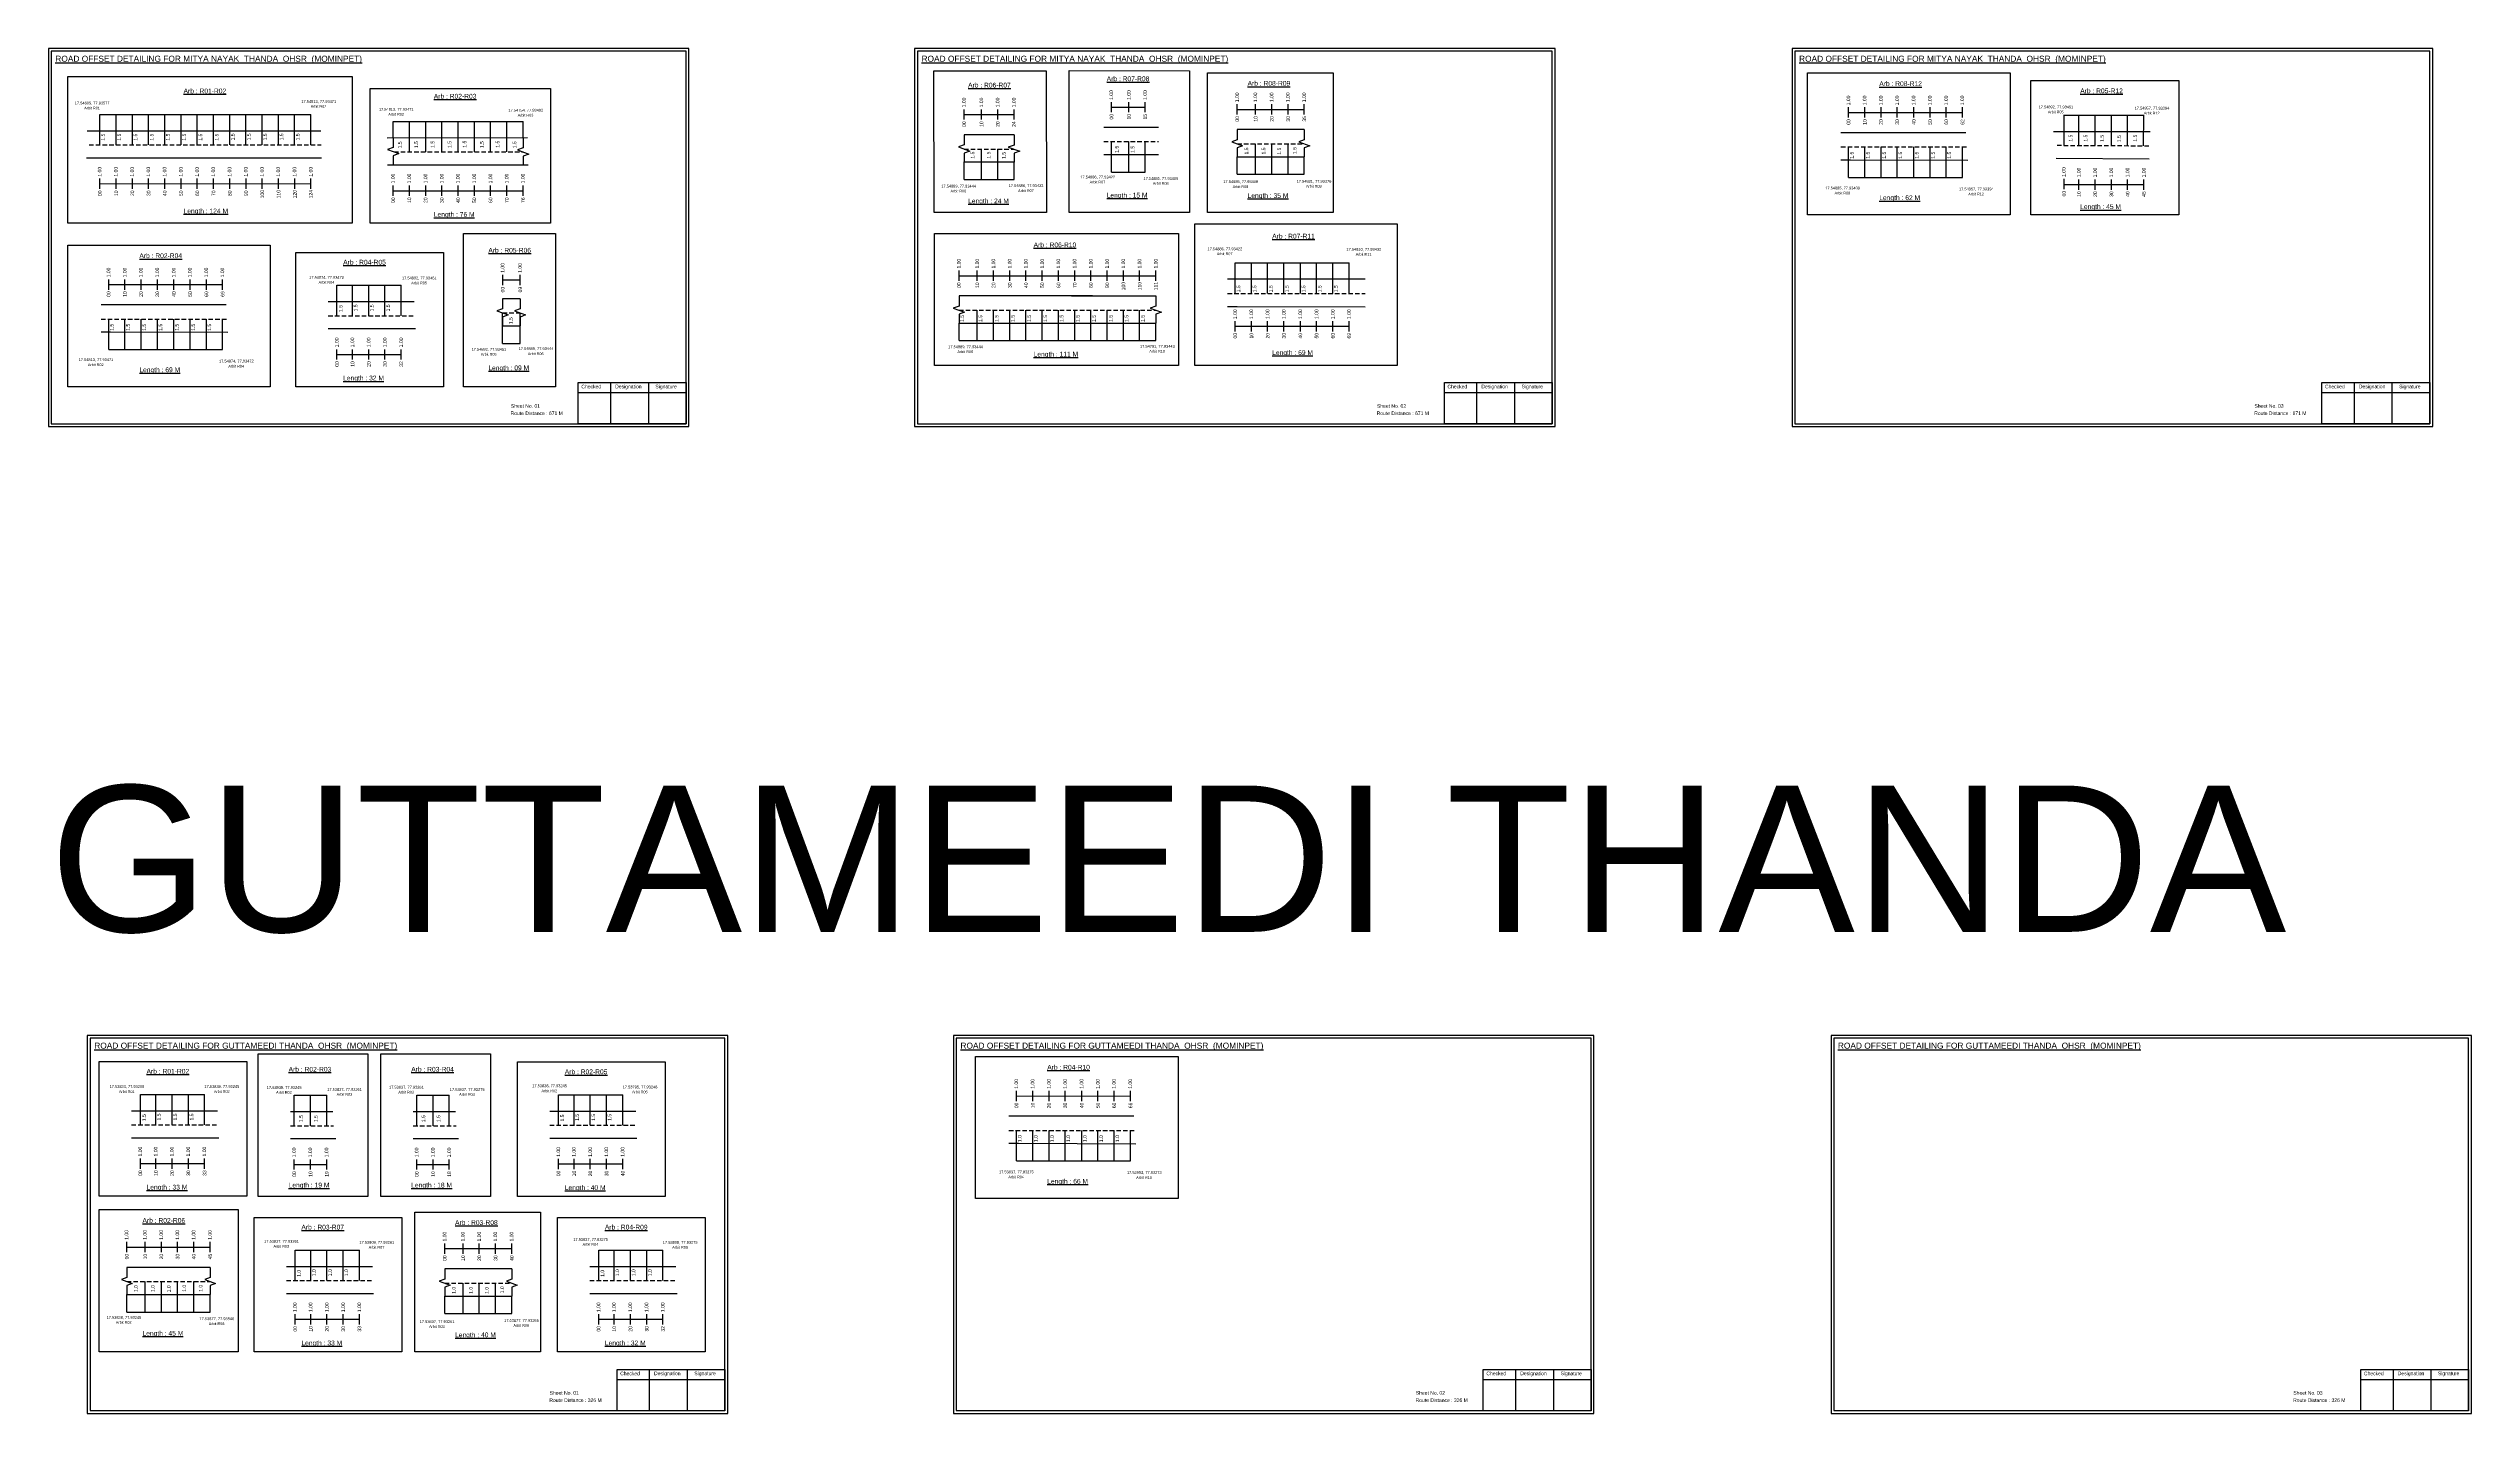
# Model space of a CAD drawing. Header units: inches. Extents: x -117 to 51867, y -12715 to 3423.
# Drawn here: x 14298 to 16327, y -1445 to -302 of the extents above; entities that cross this region are included whole.
import ezdxf

# ---------------------------------------------------------------- set-up
doc = ezdxf.new("R2010")
doc.units = ezdxf.units.IN
doc.header["$MEASUREMENT"] = 0
doc.linetypes.add('DASHED2', pattern=[0.375, 0.25, -0.125])
for name, color, linetype in [('PDF_Geometry', 7, 'Continuous'), ('PDF_Text', 5, 'Continuous'), ('pipe', 5, 'Continuous')]:
    doc.layers.add(name, color=color, linetype=linetype)
doc.styles.add('PDF Arial', font='arial.ttf')
doc.styles.get("Standard").update_dxf_attribs({"font": 'arial.ttf'})

msp = doc.modelspace()

# ---------------------------------------------------------------- linework, layer by layer
at = {"color": 5}
for p, q in [((14341, -357), (14517.8, -357)), ((14586.7, -362.8), (14695.5, -362.8)), ((15986.1, -357.7), (16053, -357.7)), ((15188.3, -405.3), (15216.5, -405.3)), ((15064.8, -411.5), (15106.7, -411.5)), ((15293.6, -407.1), (15349.8, -407.1)), ((15805.7, -409.7), (15901.1, -409.7)), ((15291.9, -481.3), (15387.3, -481.3)), ((14539.6, -500), (14593.4, -500)), ((15060.6, -546.4), (15225.5, -546.4)), ((14348.4, -553.9), (14443.8, -553.8)), ((14678.3, -548.7), (14692.9, -548.7)), ((14374.9, -1177.6), (14428.7, -1177.6)), ((14503.8, -1178.4), (14531, -1178.4)), ((14606.5, -1178.4), (14633.7, -1178.4)), ((14725.1, -1178), (14779, -1178)), ((15108.8, -1233.4), (15204.2, -1233.4)), ((14504.6, -1308.1), (14558.4, -1308.1)), ((14758.8, -1308.1), (14812.6, -1308.1)), ((14363.5, -1359.9), (14433.3, -1359.9)), ((14629.8, -1361.2), (14686, -1361.2))]:
    msp.add_line(p, q, dxfattribs=at)
for p, q in [((14341, -382.5), (14341, -357)), ((14354.6, -382.5), (14354.6, -357)), ((14368.2, -382.5), (14368.2, -357)), ((14381.8, -382.5), (14381.8, -357)), ((14395.4, -382.5), (14395.4, -357)), ((14409, -382.5), (14409, -357)), ((14422.6, -382.5), (14422.6, -357)), ((14436.2, -382.5), (14436.2, -357)), ((14449.8, -382.5), (14449.8, -357)), ((14463.3, -382.4), (14463.3, -356.8)), ((14476.9, -382.4), (14476.9, -356.8)), ((14490.5, -382.4), (14490.5, -356.8)), ((14504.1, -382.4), (14504.1, -356.8)), ((14517.8, -382.5), (14517.8, -357)), ((14586.7, -376.5), (14586.7, -362.8)), ((14600.3, -388.3), (14600.3, -362.8)), ((14613.9, -388.3), (14613.9, -362.8)), ((14627.5, -388.3), (14627.5, -362.8)), ((14641.1, -388.3), (14641.1, -362.8)), ((14654.7, -388.3), (14654.7, -362.8)), ((14668.3, -388.3), (14668.3, -362.8)), ((14681.9, -388.3), (14681.9, -362.8)), ((14695.5, -376.5), (14695.5, -362.8)), ((15986.1, -383), (15986.1, -357.4)), ((15998.6, -383), (15998.6, -357.7)), ((16012.2, -383.1), (16012.2, -357.7)), ((16025.8, -383), (16025.8, -357.7)), ((16039.4, -383.3), (16039.4, -357.7)), ((16052.8, -383.2), (16053, -357.7)), ((14330.3, -370.7), (14526.2, -370.7)), ((14581.7, -376.5), (14699.3, -376.4)), ((15106.7, -374.1), (15064.8, -374.1)), ((15227.8, -367.9), (15181.8, -367.9)), ((15188.3, -405.3), (15188.3, -379.7)), ((15202.9, -405.3), (15202.9, -379.7)), ((15216.5, -405.3), (15216.5, -379.7)), ((15349.8, -369.7), (15293.6, -369.7)), ((15309, -407.1), (15309, -381.6)), ((15322.6, -407.1), (15322.6, -381.6)), ((15336.2, -407.1), (15336.2, -381.6)), ((15904, -372.3), (15799.3, -372.3)), ((15805.7, -409.7), (15805.7, -384.2)), ((15819.3, -409.7), (15819.3, -384.2)), ((15832.9, -409.7), (15832.9, -384.2)), ((15846.5, -409.7), (15846.5, -384.2)), ((15860.3, -409.7), (15860.3, -384.2)), ((15873.9, -409.7), (15873.9, -384.2)), ((15887.5, -409.7), (15887.5, -384.2)), ((15901.1, -409.7), (15901.1, -384.2)), ((16058.3, -371.4), (15977.3, -371.4)), ((14329.7, -393.3), (14526.6, -393.3)), ((14581.8, -399.1), (14699.6, -399.1)), ((15064.8, -396.7), (15090.4, -396.7)), ((15064.8, -411.5), (15064.8, -396.7)), ((15079.5, -411.5), (15079.5, -385.9)), ((15090.4, -396.7), (15106.7, -396.7)), ((15093.1, -411.5), (15093.1, -385.9)), ((15106.7, -411.5), (15106.7, -396.7)), ((15181.8, -390.6), (15213.9, -390.6)), ((15213.9, -390.6), (15227.8, -390.6)), ((15293.6, -392.4), (15349.8, -392.4)), ((15293.6, -407.1), (15293.6, -392.4)), ((15349.8, -407.1), (15349.8, -392.4)), ((15799.3, -395), (15807.3, -395)), ((15807.3, -395), (15905.6, -395.3)), ((15979.5, -393.6), (16057.3, -394.1)), ((15291.9, -506.9), (15291.9, -481.3)), ((15305.5, -506.9), (15305.5, -481.3)), ((15319.1, -506.9), (15319.1, -481.3)), ((15332.7, -506.9), (15332.7, -481.3)), ((15346.5, -506.9), (15346.5, -481.3)), ((15360.1, -506.9), (15360.1, -481.3)), ((15373.7, -506.9), (15373.7, -481.3)), ((15387.3, -506.9), (15387.3, -481.3)), ((14539.6, -525.5), (14539.6, -500)), ((14552.6, -525.5), (14552.6, -500)), ((14566.2, -525.5), (14566.2, -500)), ((14579.8, -525.5), (14579.8, -500)), ((14593.4, -525.5), (14593.4, -500)), ((15400.9, -495), (15285.5, -495)), ((14446.7, -516.4), (14342, -516.4)), ((14532.3, -513.6), (14604.3, -513.6)), ((14692.9, -511.3), (14678.3, -511.3)), ((14678.3, -548.7), (14678.3, -523.2)), ((14692.9, -548.7), (14692.9, -523.2)), ((15172.3, -509), (15060.6, -509)), ((15075.9, -546.4), (15075.9, -520.9)), ((15089.5, -546.4), (15089.5, -520.9)), ((15103.1, -546.4), (15103.1, -520.9)), ((15116.7, -546.4), (15116.7, -520.9)), ((15130.3, -546.4), (15130.3, -520.9)), ((15143.9, -546.4), (15143.9, -520.9)), ((15154.9, -509), (15225.5, -509)), ((15157.5, -546.4), (15157.5, -520.9)), ((15171.1, -546.4), (15171.1, -520.9)), ((15184.7, -546.4), (15184.7, -520.9)), ((15198.3, -546.4), (15198.3, -520.9)), ((15211.9, -546.4), (15211.9, -520.9)), ((15285.5, -517.7), (15293.6, -517.7)), ((15293.6, -517.7), (15400.9, -518)), ((14342, -539.1), (14350, -539.1)), ((14348.4, -553.8), (14348.4, -528.3)), ((14350, -539.1), (14448.3, -539.4)), ((14362, -553.8), (14362, -528.3)), ((14375.6, -553.8), (14375.6, -528.3)), ((14389.2, -553.8), (14389.2, -528.3)), ((14403, -553.8), (14403, -528.3)), ((14416.6, -553.8), (14416.6, -528.3)), ((14430.2, -553.8), (14430.2, -528.3)), ((14443.8, -553.8), (14443.8, -528.3)), ((14532.3, -536.3), (14605.3, -536.3)), ((14678.3, -534), (14692.9, -534)), ((15060.6, -531.7), (15225.5, -531.7)), ((15060.6, -546.4), (15060.6, -531.7)), ((15225.5, -546.4), (15225.5, -531.7)), ((14367.5, -1191.3), (14439.6, -1191.3)), ((14374.9, -1203.2), (14374.9, -1177.6)), ((14387.9, -1203.2), (14387.9, -1177.6)), ((14401.5, -1203.2), (14401.5, -1177.6)), ((14415.1, -1203.2), (14415.1, -1177.6)), ((14428.7, -1203.2), (14428.7, -1177.6)), ((14500.8, -1192.1), (14536.2, -1192.1)), ((14503.8, -1203.9), (14503.8, -1178.4)), ((14517.4, -1203.9), (14517.4, -1178.4)), ((14531, -1203.9), (14531, -1178.4)), ((14603.5, -1192.1), (14638.9, -1192.1)), ((14606.5, -1203.9), (14606.5, -1178.4)), ((14620.1, -1203.9), (14620.1, -1178.4)), ((14633.7, -1203.9), (14633.7, -1178.4)), ((14717.8, -1191.6), (14789.8, -1191.6)), ((14725.1, -1203.5), (14725.1, -1178)), ((14738.2, -1203.5), (14738.2, -1178)), ((14751.8, -1203.5), (14751.8, -1178)), ((14765.4, -1203.5), (14765.4, -1178)), ((14779, -1203.5), (14779, -1178)), ((15207.1, -1195.9), (15102.4, -1195.9)), ((14367.5, -1214), (14440.6, -1214)), ((14500.8, -1214.7), (14538.6, -1214.7)), ((14603.5, -1214.7), (14641.3, -1214.7)), ((14717.8, -1214.3), (14790.8, -1214.3)), ((15108.8, -1233.4), (15108.8, -1207.8)), ((15122.4, -1233.4), (15122.4, -1207.8)), ((15136, -1233.4), (15136, -1207.8)), ((15149.6, -1233.4), (15149.6, -1207.8)), ((15163.4, -1233.4), (15163.4, -1207.8)), ((15177, -1233.4), (15177, -1207.8)), ((15190.6, -1233.4), (15190.6, -1207.8)), ((15204.2, -1233.4), (15204.2, -1207.8)), ((15102.4, -1218.6), (15110.4, -1218.6)), ((15110.4, -1218.6), (15208.7, -1218.9)), ((14504.6, -1333.6), (14504.6, -1308.1)), ((14517.6, -1333.6), (14517.6, -1308.1)), ((14531.2, -1333.6), (14531.2, -1308.1)), ((14544.8, -1333.6), (14544.8, -1308.1)), ((14558.4, -1333.6), (14558.4, -1308.1)), ((14758.8, -1333.6), (14758.8, -1308.1)), ((14771.8, -1333.6), (14771.8, -1308.1)), ((14785.4, -1333.6), (14785.4, -1308.1)), ((14799, -1333.6), (14799, -1308.1)), ((14812.6, -1333.6), (14812.6, -1308.1)), ((14433.3, -1322.5), (14363.5, -1322.5)), ((14378.9, -1359.9), (14378.9, -1334.4)), ((14392.5, -1359.9), (14392.5, -1334.4)), ((14406.1, -1359.9), (14406.1, -1334.4)), ((14419.7, -1359.9), (14419.7, -1334.4)), ((14497.3, -1321.7), (14569.3, -1321.7)), ((14686, -1323.8), (14629.8, -1323.8)), ((14645.2, -1361.2), (14645.2, -1335.7)), ((14658.8, -1361.2), (14658.8, -1335.7)), ((14672.4, -1361.2), (14672.4, -1335.7)), ((14751.4, -1321.7), (14823.5, -1321.7)), ((14363.5, -1345.2), (14433.3, -1345.2)), ((14363.5, -1359.9), (14363.5, -1345.2)), ((14433.3, -1359.9), (14433.3, -1345.2)), ((14497.3, -1344.4), (14570.3, -1344.4)), ((14629.8, -1346.5), (14686, -1346.5)), ((14629.8, -1361.2), (14629.8, -1346.5)), ((14686, -1361.2), (14686, -1346.5)), ((14751.4, -1344.4), (14824.5, -1344.4))]:
    msp.add_line(p, q)
at = {"color": 217, "true_color": 0x93278f}
for p, q in [((15064.8, -361.3), (15064.8, -352.8)), ((15064.8, -357.1), (15106.7, -357.1)), ((15079.5, -361.3), (15079.5, -352.8)), ((15093.1, -361.3), (15093.1, -352.8)), ((15106.7, -361.3), (15106.7, -352.8)), ((15188.3, -355.1), (15188.3, -346.6)), ((15188.3, -350.9), (15216.5, -350.8)), ((15202.9, -355.1), (15202.9, -346.6)), ((15216.5, -355.1), (15216.5, -346.6)), ((15293.6, -357), (15293.6, -348.4)), ((15293.6, -352.7), (15349.8, -352.7)), ((15309, -357), (15309, -348.4)), ((15322.6, -357), (15322.6, -348.4)), ((15336.2, -357), (15336.2, -348.4)), ((15349.8, -357), (15349.8, -348.4)), ((15805.7, -359.6), (15805.7, -351)), ((15805.7, -355.3), (15901.1, -355.2)), ((15819.3, -359.6), (15819.3, -351)), ((15832.9, -359.6), (15832.9, -351)), ((15846.5, -359.6), (15846.5, -351)), ((15860.3, -359.6), (15860.3, -351)), ((15873.9, -359.6), (15873.9, -351)), ((15887.5, -359.6), (15887.5, -351)), ((15901.1, -359.6), (15901.1, -351)), ((14341, -419.2), (14341, -410.7)), ((14341, -415), (14517.8, -414.9)), ((14354.6, -419.2), (14354.6, -410.7)), ((14368.2, -419.2), (14368.2, -410.7)), ((14381.8, -419.2), (14381.8, -410.7)), ((14395.4, -419.2), (14395.4, -410.7)), ((14409, -419.2), (14409, -410.7)), ((14422.6, -419.2), (14422.6, -410.7)), ((14436.2, -419.2), (14436.2, -410.7)), ((14449.8, -419.2), (14449.8, -410.7)), ((14463.4, -419.2), (14463.4, -410.7)), ((14477, -419.2), (14477, -410.7)), ((14490.6, -419.2), (14490.6, -410.7)), ((14504.2, -419.2), (14504.2, -410.7)), ((14517.8, -419.2), (14517.8, -410.7)), ((14586.7, -425), (14586.7, -416.5)), ((14586.7, -420.8), (14695.5, -420.8)), ((14600.3, -425), (14600.3, -416.5)), ((14613.9, -425), (14613.9, -416.5)), ((14627.5, -425), (14627.5, -416.5)), ((14641.1, -425), (14641.1, -416.5)), ((14654.7, -425), (14654.7, -416.5)), ((14668.3, -425), (14668.3, -416.5)), ((14681.9, -425), (14681.9, -416.5)), ((14695.5, -425), (14695.5, -416.5)), ((15986.1, -419.6), (15986.1, -411)), ((15986.1, -415.7), (16053, -415.7)), ((15998.6, -420), (15998.6, -411.4)), ((16012.2, -420), (16012.2, -411.4)), ((16025.8, -420), (16025.8, -411.4)), ((16039.4, -420), (16039.4, -411.4)), ((16053, -420), (16053, -411.4)), ((14348.4, -503.7), (14348.4, -495.1)), ((14348.4, -499.4), (14443.8, -499.4)), ((14362, -503.7), (14362, -495.1)), ((14375.6, -503.7), (14375.6, -495.1)), ((14389.2, -503.7), (14389.2, -495.1)), ((14403, -503.7), (14403, -495.1)), ((14416.6, -503.7), (14416.6, -495.1)), ((14430.2, -503.7), (14430.2, -495.1)), ((14443.8, -503.7), (14443.8, -495.1)), ((14678.5, -499.9), (14678.5, -491.4)), ((14678.5, -495.6), (14693.1, -495.6)), ((14693.1, -499.9), (14693.1, -491.4)), ((15060.6, -496.3), (15060.6, -487.7)), ((15060.6, -492), (15225.5, -492)), ((15075.9, -496.3), (15075.9, -487.7)), ((15089.5, -496.3), (15089.5, -487.7)), ((15103.1, -496.3), (15103.1, -487.7)), ((15116.7, -496.3), (15116.7, -487.7)), ((15130.3, -496.3), (15130.3, -487.7)), ((15143.9, -496.3), (15143.9, -487.7)), ((15157.5, -496.3), (15157.5, -487.7)), ((15171.1, -496.3), (15171.1, -487.7)), ((15184.7, -496.3), (15184.7, -487.7)), ((15198.3, -496.3), (15198.3, -487.7)), ((15211.9, -496.3), (15211.9, -487.7)), ((15225.5, -496.3), (15225.5, -487.7)), ((15291.9, -538.6), (15291.9, -530)), ((15291.9, -534.3), (15387.3, -534.2)), ((15305.5, -538.6), (15305.5, -530)), ((15319.1, -538.6), (15319.1, -530)), ((15332.7, -538.6), (15332.7, -530)), ((15346.5, -538.6), (15346.5, -530)), ((15360.1, -538.6), (15360.1, -530)), ((15373.7, -538.6), (15373.7, -530)), ((15387.3, -538.6), (15387.3, -530)), ((14539.6, -562.2), (14539.6, -553.7)), ((14539.6, -558), (14593.4, -557.9)), ((14552.6, -562.2), (14552.6, -553.7)), ((14566.2, -562.2), (14566.2, -553.7)), ((14579.8, -562.2), (14579.8, -553.7)), ((14593.4, -562.2), (14593.4, -553.7)), ((15108.8, -1183.2), (15108.8, -1174.7)), ((15122.4, -1183.2), (15122.4, -1174.7)), ((15136, -1183.2), (15136, -1174.7)), ((15149.6, -1183.2), (15149.6, -1174.7)), ((15163.4, -1183.2), (15163.4, -1174.7)), ((15177, -1183.2), (15177, -1174.7)), ((15190.6, -1183.2), (15190.6, -1174.7)), ((15204.2, -1183.2), (15204.2, -1174.7)), ((15108.8, -1179), (15204.2, -1178.9)), ((14374.9, -1239.9), (14374.9, -1231.3)), ((14374.9, -1235.6), (14428.7, -1235.6)), ((14387.9, -1239.9), (14387.9, -1231.3)), ((14401.5, -1239.9), (14401.5, -1231.3)), ((14415.1, -1239.9), (14415.1, -1231.3)), ((14428.7, -1239.9), (14428.7, -1231.3)), ((14503.8, -1240.6), (14503.8, -1232.1)), ((14503.8, -1236.4), (14531, -1236.4)), ((14517.4, -1240.6), (14517.4, -1232.1)), ((14531, -1240.6), (14531, -1232.1)), ((14606.5, -1240.6), (14606.5, -1232.1)), ((14606.5, -1236.4), (14633.7, -1236.4)), ((14620.1, -1240.6), (14620.1, -1232.1)), ((14633.7, -1240.6), (14633.7, -1232.1)), ((14725.1, -1240.2), (14725.1, -1231.7)), ((14725.1, -1235.9), (14779, -1235.9)), ((14738.2, -1240.2), (14738.2, -1231.7)), ((14751.8, -1240.2), (14751.8, -1231.7)), ((14765.4, -1240.2), (14765.4, -1231.7)), ((14779, -1240.2), (14779, -1231.7)), ((14363.5, -1309.7), (14363.5, -1301.2)), ((14363.5, -1305.5), (14433.3, -1305.5)), ((14378.9, -1309.7), (14378.9, -1301.2)), ((14392.5, -1309.7), (14392.5, -1301.2)), ((14406.1, -1309.7), (14406.1, -1301.2)), ((14419.7, -1309.7), (14419.7, -1301.2)), ((14433.3, -1309.7), (14433.3, -1301.2)), ((14629.8, -1311.1), (14629.8, -1302.5)), ((14629.8, -1306.8), (14686, -1306.8)), ((14645.2, -1311.1), (14645.2, -1302.5)), ((14658.8, -1311.1), (14658.8, -1302.5)), ((14672.4, -1311.1), (14672.4, -1302.5)), ((14686, -1311.1), (14686, -1302.5)), ((14504.6, -1370.3), (14504.6, -1361.7)), ((14504.6, -1366), (14558.4, -1366)), ((14517.6, -1370.3), (14517.6, -1361.7)), ((14531.2, -1370.3), (14531.2, -1361.7)), ((14544.8, -1370.3), (14544.8, -1361.7)), ((14558.4, -1370.3), (14558.4, -1361.7)), ((14758.8, -1370.3), (14758.8, -1361.7)), ((14758.8, -1366), (14812.6, -1366)), ((14771.8, -1370.3), (14771.8, -1361.7)), ((14785.4, -1370.3), (14785.4, -1361.7)), ((14799, -1370.3), (14799, -1361.7)), ((14812.6, -1370.3), (14812.6, -1361.7))]:
    msp.add_line(p, q, dxfattribs=at)
at = {"linetype": 'DASHED2', "ltscale": 15}
for p, q in [((14332, -382.5), (14526.3, -382.5)), ((15181.8, -379.7), (15227.8, -379.7)), ((15293.6, -381.6), (15349.8, -381.6)), ((15799.3, -384.2), (15904.6, -384.2)), ((15980.3, -382.8), (16058.5, -383.2)), ((14587.4, -388.3), (14695.5, -388.3)), ((15064.8, -385.9), (15106.7, -385.9)), ((15285.5, -506.9), (15400.9, -506.9)), ((14532.3, -525.5), (14604.8, -525.5)), ((14678.3, -523.2), (14692.9, -523.2)), ((15060.6, -520.9), (15225.5, -520.9)), ((14342, -528.3), (14447.3, -528.3)), ((14367.5, -1203.2), (14440.1, -1203.2)), ((14500.8, -1203.9), (14536.7, -1203.9)), ((14603.5, -1203.9), (14639.4, -1203.9)), ((14717.8, -1203.5), (14790.3, -1203.5)), ((15102.4, -1207.8), (15207.8, -1207.8)), ((14363.5, -1334.4), (14433.3, -1334.4)), ((14497.3, -1333.6), (14569.8, -1333.6)), ((14629.8, -1335.7), (14686, -1335.7)), ((14751.4, -1333.6), (14824, -1333.6))]:
    msp.add_line(p, q, dxfattribs=at)
for points in [[(15039.4, -320.3), (15133.6, -320.3), (15133.9, -439.2), (15039.7, -439.2)], [(15152.9, -320.2), (15253.6, -320.3), (15253.6, -439.2), (15152.9, -439.1)], [(15268.7, -322.1), (15373.9, -322.1), (15373.9, -439.2), (15268.7, -439.2)], [(15771.4, -322.2), (15941, -322.2), (15941, -441.1), (15771.4, -441.1)], [(14567.4, -335.3), (14718.3, -335.3), (14718.3, -448), (14567.4, -448)], [(15958.4, -328.4), (16082.2, -328.4), (16082.2, -441.1), (15958.4, -441.1)], [(14314.1, -466.4), (14483.7, -466.4), (14483.7, -585.2), (14314.1, -585.2)], [(14645.7, -456.7), (14722.6, -456.7), (14722.6, -585.2), (14645.7, -585.2)], [(15040, -456.8), (15244.5, -456.8), (15244.5, -567.3), (15040, -567.3)], [(15258, -448.5), (15427.6, -448.5), (15427.6, -567.3), (15258, -567.3)], [(14505.1, -472.5), (14628.9, -472.5), (14628.9, -585.2), (14505.1, -585.2)], [(14340.4, -1150.2), (14464.2, -1150.2), (14464.2, -1262.8), (14340.4, -1262.8)], [(14473.6, -1143.6), (14565.5, -1143.6), (14565.5, -1263.2), (14473.6, -1263.2)], [(14576.2, -1143.6), (14668.2, -1143.6), (14668.2, -1263.2), (14576.2, -1263.2)], [(14690.7, -1150.5), (14814.5, -1150.5), (14814.5, -1263.2), (14690.7, -1263.2)], [(15074.5, -1145.9), (15244.1, -1145.9), (15244.1, -1264.7), (15074.5, -1264.7)], [(14340.4, -1274), (14456.8, -1274), (14456.8, -1393.3), (14340.4, -1393.3)], [(14604.9, -1276.2), (14710.1, -1276.2), (14710.1, -1393.3), (14604.9, -1393.3)], [(14470.1, -1280.6), (14593.9, -1280.6), (14593.9, -1393.3), (14470.1, -1393.3)], [(14724.3, -1280.6), (14848.1, -1280.6), (14848.1, -1393.3), (14724.3, -1393.3)]]:
    msp.add_lwpolyline(points, close=True)
at = {"linetype": 'Continuous'}
for points in [[(14586.6, -376.2), (14586.6, -384.6), (14581.9, -386.3), (14591.4, -389.8), (14586.6, -391.5), (14586.6, -398.9)], [(14695.5, -376.5), (14695.5, -384.9), (14690.7, -386.6), (14700.2, -390.1), (14695.5, -391.8), (14695.5, -399.1)], [(15064.8, -374.1), (15064.8, -382.5), (15060.1, -384.2), (15069.6, -387.7), (15064.8, -389.4), (15064.8, -396.7)], [(15106.7, -374.1), (15106.7, -382.6), (15101.9, -384.3), (15111.4, -387.8), (15106.7, -389.5), (15106.7, -396.8)], [(15293.6, -369.7), (15293.6, -378.3), (15289.1, -379.9), (15298.1, -383.2), (15293.6, -384.9), (15293.6, -392.4)], [(15349.8, -369.7), (15349.8, -378.3), (15345.3, -379.9), (15354.3, -383.2), (15349.8, -384.9), (15349.8, -392.4)], [(15349.8, -369.7), (15349.8, -378.3), (15345.3, -379.9), (15354.3, -383.2), (15349.8, -384.9), (15349.8, -392.4)], [(14678.3, -511.3), (14678.3, -519.7), (14673.5, -521.4), (14683, -524.9), (14678.3, -526.6), (14678.3, -534)], [(14692.9, -511.3), (14692.9, -519.7), (14688.2, -521.4), (14697.6, -524.9), (14692.9, -526.6), (14692.9, -534)], [(15060.6, -509), (15060.6, -517.4), (15055.8, -519.1), (15065.3, -522.6), (15060.6, -524.3), (15060.6, -531.7)], [(15225.5, -509), (15225.5, -517.4), (15220.8, -519.1), (15230.3, -522.6), (15225.5, -524.3), (15225.5, -531.7)], [(14363.5, -1322.5), (14363.5, -1331.1), (14359, -1332.7), (14368, -1336), (14363.5, -1337.6), (14363.5, -1345.2)], [(14433.3, -1322.5), (14433.3, -1331.1), (14428.8, -1332.7), (14437.8, -1336), (14433.3, -1337.6), (14433.3, -1345.2)], [(14629.8, -1323.8), (14629.8, -1332.4), (14625.3, -1334), (14634.3, -1337.3), (14629.8, -1339), (14629.8, -1346.5)], [(14686, -1323.8), (14686, -1332.4), (14681.5, -1334), (14690.5, -1337.3), (14686, -1339), (14686, -1346.5)], [(14686, -1323.8), (14686, -1332.4), (14681.5, -1334), (14690.5, -1337.3), (14686, -1339), (14686, -1346.5)]]:
    msp.add_lwpolyline(points, dxfattribs=at)
at = {"layer": 'PDF_Geometry'}
for points in [[(14297.9, -301.7), (14297.9, -618.4), (14834.4, -618.4), (14834.4, -301.7)], [(14300.3, -304), (14300.3, -616), (14832, -616), (14832, -304)], [(15023.4, -301.7), (15023.4, -618.4), (15559.9, -618.4), (15559.9, -301.7)], [(15025.8, -304), (15025.8, -616), (15557.5, -616), (15557.5, -304)], [(15758.4, -301.7), (15758.4, -618.4), (16294.9, -618.4), (16294.9, -301.7)], [(15760.7, -304), (15760.7, -616), (16292.5, -616), (16292.5, -304)], [(14330.5, -1128.2), (14330.5, -1444.9), (14867, -1444.9), (14867, -1128.2)], [(14332.8, -1130.5), (14332.8, -1442.5), (14864.5, -1442.5), (14864.5, -1130.5)], [(15056, -1128.2), (15056, -1444.9), (15592.4, -1444.9), (15592.4, -1128.2)], [(15058.3, -1130.5), (15058.3, -1442.5), (15590, -1442.5), (15590, -1130.5)], [(15791, -1128.2), (15791, -1444.9), (16327.4, -1444.9), (16327.4, -1128.2)], [(15793.3, -1130.5), (15793.3, -1442.5), (16325, -1442.5), (16325, -1130.5)]]:
    msp.add_lwpolyline(points, close=True, dxfattribs=at)
at = {"layer": 'PDF_Geometry', "color": 242, "true_color": 0xcc1f26}
for points in [[(14832, -616.1), (14741.7, -616.1), (14741.7, -581.5), (14832, -581.5)], [(15557.5, -616.1), (15467.1, -616.1), (15467.1, -581.5), (15557.5, -581.5)], [(16292.5, -616.1), (16202.1, -616.1), (16202.1, -581.5), (16292.5, -581.5)], [(14864.5, -1442.6), (14774.2, -1442.6), (14774.2, -1408), (14864.5, -1408)], [(15590, -1442.6), (15499.7, -1442.6), (15499.7, -1408), (15590, -1408)], [(16325, -1442.6), (16234.7, -1442.6), (16234.7, -1408), (16325, -1408)]]:
    msp.add_lwpolyline(points, close=True, dxfattribs=at)
for points in [[(14768.6, -581.5), (14768.6, -616.1)], [(14800.4, -581.5), (14800.4, -616.1)], [(15494.1, -581.5), (15494.1, -616.1)], [(15525.8, -581.5), (15525.8, -616.1)], [(16229.1, -581.5), (16229.1, -616.1)], [(16260.8, -581.5), (16260.8, -616.1)], [(14741.7, -589.9), (14832, -589.9)], [(15467.1, -589.9), (15557.5, -589.9)], [(16202.1, -589.9), (16292.5, -589.9)], [(14774.2, -1416.3), (14864.5, -1416.3)], [(14801.2, -1408), (14801.2, -1442.6)], [(14832.9, -1408), (14832.9, -1442.6)], [(15499.7, -1416.3), (15590, -1416.3)], [(15526.7, -1408), (15526.7, -1442.6)], [(15558.4, -1408), (15558.4, -1442.6)], [(16234.7, -1416.3), (16325, -1416.3)], [(16261.7, -1408), (16261.7, -1442.6)], [(16293.4, -1408), (16293.4, -1442.6)]]:
    msp.add_lwpolyline(points, dxfattribs=at)
at = {"layer": 'pipe', "color": 0}
msp.add_lwpolyline([(14314.1, -325.2), (14552.4, -325.2), (14552.4, -448), (14314.1, -448)], close=True, dxfattribs=at)

# ---------------------------------------------------------------- texts
at = {"color": 242, "true_color": 0xcd2027}
for s, height, p in [('%%UROAD OFFSET DETAILING FOR MITYA NAYAK  THANDA  OHSR  (MOMINPET)', 5, (14303.7, -312.8)), ('%%UROAD OFFSET DETAILING FOR MITYA NAYAK  THANDA  OHSR  (MOMINPET)', 5, (15029.2, -312.8)), ('%%UROAD OFFSET DETAILING FOR MITYA NAYAK  THANDA  OHSR  (MOMINPET)', 5, (15764.2, -312.8)), ('%%UArb : R01-R02', 4, (14411.1, -339.3)), ('%%UArb : R02-R03', 4, (14620.7, -343.7)), ('%%UArb : R06-R07', 4, (15068.2, -334.4)), ('%%UArb : R07-R08', 4, (15184.3, -329.1)), ('%%UArb : R08-R09', 4, (15302.3, -332.9)), ('%%UArb : R08-R12', 4, (15831.4, -333.2)), ('%%UArb : R05-R12', 4, (15999.7, -339.2)), ('%%ULength : 15 M', 4, (15184.3, -426.6)), ('%%ULength : 35 M', 4, (15302.3, -426.9)), ('%%ULength : 62 M', 4, (15831.4, -428.7)), ('%%ULength : 124 M', 4, (14411.1, -439.8)), ('%%ULength : 76 M', 4, (14620.7, -442.7)), ('%%ULength : 24 M', 4, (15068.2, -431.4)), ('%%ULength : 45 M', 4, (15999.7, -436.2)), ('%%UArb : R06-R10', 4, (15123.1, -468.2)), ('%%UArb : R07-R11', 4, (15322.9, -460.9)), ('%%UArb : R02-R04', 4, (14374.1, -477.3)), ('%%UArb : R04-R05', 4, (14544.8, -482.7)), ('%%UArb : R05-R06', 4, (14666.4, -472.7)), ('%%ULength : 09 M', 4, (14666.4, -571.2)), ('%%ULength : 111 M', 4, (15123.1, -559.7)), ('%%ULength : 69 M', 4, (15322.9, -558.4)), ('%%ULength : 69 M', 4, (14374.1, -572.8)), ('%%ULength : 32 M', 4, (14544.8, -579.7)), ('%%UROAD OFFSET DETAILING FOR GUTTAMEEDI THANDA  OHSR  (MOMINPET)', 5, (14336.3, -1139.3)), ('%%UROAD OFFSET DETAILING FOR GUTTAMEEDI THANDA  OHSR  (MOMINPET)', 5, (15061.8, -1139.3)), ('%%UROAD OFFSET DETAILING FOR GUTTAMEEDI THANDA  OHSR  (MOMINPET)', 5, (15796.7, -1139.3)), ('%%UArb : R01-R02', 4, (14380.1, -1160.3)), ('%%UArb : R02-R03', 4, (14499.1, -1158.6)), ('%%UArb : R03-R04', 4, (14601.8, -1158.6)), ('%%UArb : R02-R05', 4, (14730.4, -1160.7)), ('%%UArb : R04-R10', 4, (15134.5, -1156.9)), ('%%ULength : 33 M', 4, (14380.1, -1257.3)), ('%%ULength : 19 M', 4, (14499.1, -1255.6)), ('%%ULength : 18 M', 4, (14601.8, -1255.6)), ('%%ULength : 40 M', 4, (14730.4, -1257.7)), ('%%ULength : 66 M', 4, (15134.5, -1252.4)), ('%%UArb : R02-R06', 4, (14376.7, -1285.2)), ('%%UArb : R03-R07', 4, (14509.8, -1290.8)), ('%%UArb : R03-R08', 4, (14638.5, -1287)), ('%%UArb : R04-R09', 4, (14764, -1290.8)), ('%%ULength : 45 M', 4, (14376.7, -1379.7)), ('%%ULength : 40 M', 4, (14638.5, -1381)), ('%%ULength : 33 M', 4, (14509.8, -1387.8)), ('%%ULength : 32 M', 4, (14764, -1387.8))]:
    msp.add_text(s, height=height, dxfattribs=at).set_placement(p)
at = {"color": 5}
for s, height, p in [('17.54813, 77.93471', 2.34, (14509.8, -347.3)), ('17.54805, 77.93577', 2.34, (14320, -348.5)), ('Arbit R01', 2.25, (14327.9, -352.7)), ('Arbit R02', 2.25, (14517.6, -351.4)), ('17.54813, 77.93471', 2.34, (14574.7, -353.9)), ('Arbit R02', 2.25, (14582.6, -358)), ('17.54754, 77.93492', 2.34, (14683.2, -354.6)), ('Arbit R03', 2.25, (14691, -358.7)), ('17.54892, 77.93451', 2.34, (15964.8, -351.9)), ('Arbit R05', 2.25, (15972.6, -356)), ('17.54957, 77.93394', 2.34, (16045.2, -352.9)), ('Arbit R12', 2.25, (16053, -357)), ('17.54889, 77.93444', 2.34, (15045.7, -418.2)), ('Arbit R06', 2.25, (15053.5, -422.3)), ('17.54886, 77.93422', 2.34, (15102.2, -417.8)), ('Arbit R07', 2.25, (15110.1, -421.9)), ('17.54886, 77.93422', 2.34, (15162.2, -410.6)), ('Arbit R07', 2.25, (15170, -414.7)), ('17.54885, 77.93409', 2.34, (15215.1, -411.8)), ('Arbit R08', 2.25, (15223, -415.9)), ('17.54885, 77.93409', 2.34, (15282, -414.4)), ('Arbit R08', 2.25, (15289.8, -418.6)), ('17.54881, 77.93376', 2.34, (15343.4, -414.1)), ('Arbit R09', 2.25, (15351.2, -418.2)), ('17.54885, 77.93409', 2.34, (15786.1, -419.8)), ('Arbit R08', 2.25, (15793.9, -423.9)), ('17.54957, 77.93394', 2.34, (15898.1, -420.6)), ('Arbit R12', 2.25, (15905.9, -424.7)), ('17.54886, 77.93422', 2.34, (15268.7, -470.7)), ('Arbit R07', 2.25, (15276.5, -474.8)), ('17.54810, 77.93432', 2.34, (15385.1, -471.1)), ('Arbit R11', 2.25, (15392.9, -475.2)), ('17.54874, 77.93472', 2.34, (14516.3, -494.6)), ('Arbit R04', 2.25, (14524.2, -498.7)), ('17.54892, 77.93451', 2.34, (14594, -495.1)), ('Arbit R05', 2.25, (14601.8, -499.2)), ('17.54813, 77.93471', 2.34, (14323.2, -563.5)), ('Arbit R02', 2.25, (14331, -567.7)), ('17.54874, 77.93472', 2.34, (14440.8, -564.7)), ('Arbit R04', 2.25, (14448.6, -568.9)), ('17.54892, 77.93451', 2.34, (14652.3, -554.8)), ('Arbit R05', 2.25, (14660.1, -558.9)), ('17.54889, 77.93444', 2.34, (14691.7, -554.3)), ('Arbit R06', 2.25, (14699.5, -558.5)), ('17.54889, 77.93444', 2.34, (15051.5, -552.7)), ('Arbit R06', 2.25, (15059.3, -556.8)), ('17.54791, 77.93443', 2.34, (15212.2, -552.3)), ('Arbit R10', 2.25, (15220, -556.4)), ('17.53833, 77.93208', 2.34, (14349.1, -1172.2)), ('Arbit R01', 2.25, (14357, -1176.4)), ('17.53838, 77.93245', 2.34, (14428.6, -1172.2)), ('Arbit R02', 2.25, (14436.5, -1176.4)), ('17.53838, 77.93245', 2.34, (14480.8, -1173)), ('Arbit R02', 2.25, (14488.6, -1177.1)), ('17.53837, 77.93261', 2.34, (14531.4, -1174.7)), ('Arbit R03', 2.25, (14539.3, -1178.8)), ('17.53837, 77.93261', 2.34, (14583.2, -1172.8)), ('Arbit R03', 2.25, (14591, -1176.9)), ('17.53837, 77.93275', 2.34, (14634.1, -1174.7)), ('Arbit R04', 2.25, (14641.9, -1178.8)), ('17.53838, 77.93245', 2.34, (14703.1, -1171.6)), ('Arbit R02', 2.25, (14710.9, -1175.8)), ('17.53795, 77.93246', 2.34, (14778.9, -1172.6)), ('Arbit R05', 2.25, (14786.7, -1176.7)), ('17.53837, 77.93275', 2.34, (15094.1, -1243.7)), ('Arbit R04', 2.25, (15101.9, -1247.9)), ('17.53903, 77.93273', 2.34, (15201.2, -1244.2)), ('Arbit R10', 2.25, (15209, -1248.4)), ('17.53837, 77.93275', 2.34, (14737.5, -1300.3)), ('17.53837, 77.93261', 2.34, (14478.6, -1301.9)), ('Arbit R03', 2.25, (14486.4, -1306)), ('17.53808, 77.93261', 2.34, (14558.4, -1302.7)), ('Arbit R07', 2.25, (14566.2, -1306.8)), ('Arbit R04', 2.25, (14745.3, -1304.4)), ('17.53808, 77.93275', 2.34, (14812.5, -1302.7)), ('Arbit R09', 2.25, (14820.4, -1306.8)), ('17.53838, 77.93245', 2.34, (14346.6, -1365.6)), ('Arbit R02', 2.25, (14354.4, -1369.7)), ('17.53877, 77.93546', 2.34, (14424.4, -1366.7)), ('Arbit R06', 2.25, (14432.2, -1370.8)), ('17.53837, 77.93261', 2.34, (14608.9, -1369.1)), ('Arbit R03', 2.25, (14616.7, -1373.2)), ('17.53877, 77.93266', 2.34, (14679.6, -1368.2)), ('Arbit R08', 2.25, (14687.4, -1372.3))]:
    msp.add_text(s, height=height, dxfattribs=at).set_placement(p)
at = {"color": 217, "true_color": 0x93278f}
for s, p in [('1.00', (15066.2, -351)), ('1.00', (15080.8, -351)), ('1.00', (15094.4, -351)), ('1.00', (15108, -351)), ('1.00', (15189.6, -344.8)), ('1.00', (15204.3, -344.8)), ('1.00', (15217.9, -344.8)), ('1.00', (15295, -346.7)), ('1.00', (15310.3, -346.7)), ('1.00', (15323.9, -346.7)), ('1.00', (15337.5, -346.7)), ('1.00', (15351.1, -346.7)), ('1.00', (15807, -349.3)), ('1.00', (15820.6, -349.3)), ('1.00', (15834.2, -349.3)), ('1.00', (15847.8, -349.3)), ('1.00', (15861.6, -349.3)), ('1.00', (15875.2, -349.3)), ('1.00', (15888.8, -349.3)), ('1.00', (15902.4, -349.3)), ('00', (15066.3, -367.4)), ('10', (15080.9, -367.4)), ('20', (15094.5, -367.4)), ('24', (15108.1, -367.4)), ('00', (15189.8, -361.2)), ('10', (15204.4, -361.2)), ('15', (15218, -361.2)), ('00', (15295.1, -363)), ('10', (15310.5, -363)), ('20', (15324.1, -363)), ('30', (15337.7, -363)), ('35', (15351.3, -363)), ('00', (15807.1, -365.6)), ('10', (15820.7, -365.6)), ('20', (15834.3, -365.6)), ('30', (15847.9, -365.6)), ('40', (15861.8, -365.6)), ('50', (15875.4, -365.6)), ('60', (15889, -365.6)), ('62', (15902.6, -365.6)), ('1.00', (14342.3, -409)), ('1.00', (14355.9, -409)), ('1.00', (14369.5, -409)), ('1.00', (14383.1, -409)), ('1.00', (14396.7, -409)), ('1.00', (14410.3, -409)), ('1.00', (14423.9, -409)), ('1.00', (14437.5, -409)), ('1.00', (14451.1, -409)), ('1.00', (14464.7, -409)), ('1.00', (14478.3, -409)), ('1.00', (14491.9, -409)), ('1.00', (14505.5, -409)), ('1.00', (14519.1, -409)), ('1.00', (15987.4, -409.3)), ('1.00', (16000, -409.7)), ('1.00', (16013.6, -409.7)), ('1.00', (16027.2, -409.7)), ('1.00', (16040.8, -409.7)), ('1.00', (16054.4, -409.7)), ('00', (14342.5, -425.3)), ('10', (14356.1, -425.3)), ('20', (14369.7, -425.3)), ('30', (14383.3, -425.3)), ('40', (14396.9, -425.3)), ('50', (14410.5, -425.3)), ('60', (14424.1, -425.3)), ('70', (14437.7, -425.3)), ('80', (14451.3, -425.3)), ('90', (14464.9, -425.3)), ('100', (14478.5, -427.2)), ('110', (14492.1, -427.2)), ('120', (14505.7, -427.2)), ('124', (14519.3, -427.2)), ('1.00', (14588, -414.7)), ('1.00', (14601.6, -414.7)), ('1.00', (14615.2, -414.7)), ('1.00', (14628.8, -414.7)), ('1.00', (14642.4, -414.7)), ('1.00', (14656, -414.7)), ('1.00', (14669.6, -414.7)), ('1.00', (14683.2, -414.7)), ('1.00', (14696.8, -414.7)), ('00', (15987.6, -425.6)), ('10', (16000.1, -426)), ('20', (16013.7, -426)), ('30', (16027.3, -426)), ('40', (16040.9, -426)), ('45', (16054.5, -426)), ('00', (14588.1, -431.1)), ('10', (14601.7, -431.1)), ('20', (14615.3, -431.1)), ('30', (14628.9, -431.1)), ('40', (14642.5, -431.1)), ('50', (14656.1, -431.1)), ('60', (14669.7, -431.1)), ('70', (14683.3, -431.1)), ('76', (14696.9, -431.1)), ('1.00', (14349.7, -493.4)), ('1.00', (14363.3, -493.4)), ('1.00', (14376.9, -493.4)), ('1.00', (14390.5, -493.4)), ('1.00', (14404.3, -493.4)), ('1.00', (14417.9, -493.4)), ('1.00', (14431.5, -493.4)), ('1.00', (14445.1, -493.4)), ('1.00', (14679.8, -489.6)), ('1.00', (14694.4, -489.6)), ('1.00', (15061.9, -486)), ('1.00', (15077.3, -486)), ('1.00', (15090.9, -486)), ('1.00', (15104.5, -486)), ('1.00', (15118.1, -486)), ('1.00', (15131.7, -486)), ('1.00', (15145.3, -486)), ('1.00', (15158.9, -486)), ('1.00', (15172.5, -486)), ('1.00', (15186.1, -486)), ('1.00', (15199.7, -486)), ('1.00', (15213.3, -486)), ('1.00', (15226.9, -486)), ('00', (14349.8, -509.7)), ('10', (14363.4, -509.7)), ('20', (14377, -509.7)), ('30', (14390.6, -509.7)), ('40', (14404.5, -509.7)), ('50', (14418.1, -509.7)), ('60', (14431.7, -509.7)), ('69', (14445.3, -509.7)), ('00', (14679.9, -506)), ('09', (14694.6, -506)), ('00', (15062, -502.3)), ('10', (15077.4, -502.3)), ('20', (15091, -502.3)), ('30', (15104.6, -502.3)), ('40', (15118.2, -502.3)), ('50', (15131.8, -502.3)), ('60', (15145.4, -502.3)), ('70', (15159, -502.3)), ('80', (15172.6, -502.3)), ('90', (15186.2, -502.3)), ('100', (15199.8, -504.2)), ('110', (15213.4, -504.2)), ('111', (15227, -504.2)), ('1.00', (15293.3, -528.3)), ('1.00', (15306.9, -528.3)), ('1.00', (15320.5, -528.3)), ('1.00', (15334.1, -528.3)), ('1.00', (15347.9, -528.3)), ('1.00', (15361.5, -528.3)), ('1.00', (15375.1, -528.3)), ('1.00', (15388.7, -528.3)), ('1.00', (14540.9, -551.9)), ('1.00', (14554, -551.9)), ('1.00', (14567.6, -551.9)), ('1.00', (14581.2, -551.9)), ('1.00', (14594.8, -551.9)), ('00', (15293.4, -544.6)), ('10', (15307, -544.6)), ('20', (15320.6, -544.6)), ('30', (15334.2, -544.6)), ('40', (15348, -544.6)), ('50', (15361.6, -544.6)), ('60', (15375.2, -544.6)), ('69', (15388.8, -544.6)), ('00', (14541.1, -568.3)), ('10', (14554.1, -568.3)), ('20', (14567.7, -568.3)), ('30', (14581.3, -568.3)), ('32', (14594.9, -568.3)), ('1.00', (15110.1, -1172.9)), ('1.00', (15123.7, -1172.9)), ('1.00', (15137.3, -1172.9)), ('1.00', (15150.9, -1172.9)), ('1.00', (15164.7, -1172.9)), ('1.00', (15178.3, -1172.9)), ('1.00', (15191.9, -1172.9)), ('1.00', (15205.5, -1172.9)), ('00', (15110.2, -1189.2)), ('10', (15123.8, -1189.2)), ('20', (15137.4, -1189.2)), ('30', (15151, -1189.2)), ('40', (15164.9, -1189.2)), ('50', (15178.5, -1189.2)), ('60', (15192.1, -1189.2)), ('66', (15205.7, -1189.2)), ('1.00', (14376.2, -1229.6)), ('1.00', (14389.2, -1229.6)), ('1.00', (14402.8, -1229.6)), ('1.00', (14416.4, -1229.6)), ('1.00', (14430, -1229.6)), ('1.00', (14505.1, -1230.3)), ('1.00', (14518.7, -1230.3)), ('1.00', (14532.3, -1230.3)), ('1.00', (14607.8, -1230.3)), ('1.00', (14621.4, -1230.3)), ('1.00', (14635, -1230.3)), ('1.00', (14726.5, -1229.9)), ('1.00', (14739.5, -1229.9)), ('1.00', (14753.1, -1229.9)), ('1.00', (14766.7, -1229.9)), ('1.00', (14780.3, -1229.9)), ('00', (14376.4, -1245.9)), ('10', (14389.4, -1245.9)), ('20', (14403, -1245.9)), ('30', (14416.6, -1245.9)), ('33', (14430.2, -1245.9)), ('00', (14505.3, -1246.7)), ('10', (14518.9, -1246.7)), ('19', (14532.5, -1246.7)), ('00', (14607.9, -1246.7)), ('10', (14621.5, -1246.7)), ('18', (14635.1, -1246.7)), ('00', (14726.6, -1246.2)), ('10', (14739.7, -1246.2)), ('20', (14753.3, -1246.2)), ('30', (14766.9, -1246.2)), ('40', (14780.5, -1246.2)), ('1.00', (14364.8, -1299.4)), ('1.00', (14380.2, -1299.4)), ('1.00', (14393.8, -1299.4)), ('1.00', (14407.4, -1299.4)), ('1.00', (14421, -1299.4)), ('1.00', (14434.6, -1299.4)), ('1.00', (14631.2, -1300.8)), ('1.00', (14646.5, -1300.8)), ('1.00', (14660.1, -1300.8)), ('1.00', (14673.7, -1300.8)), ('1.00', (14687.3, -1300.8)), ('00', (14365, -1315.8)), ('10', (14380.4, -1315.8)), ('20', (14394, -1315.8)), ('30', (14407.6, -1315.8)), ('40', (14421.2, -1315.8)), ('45', (14434.8, -1315.8)), ('00', (14631.3, -1317.1)), ('10', (14646.7, -1317.1)), ('20', (14660.3, -1317.1)), ('30', (14673.9, -1317.1)), ('40', (14687.5, -1317.1)), ('1.00', (14505.9, -1360)), ('1.00', (14519, -1360)), ('1.00', (14532.6, -1360)), ('1.00', (14546.2, -1360)), ('1.00', (14559.8, -1360)), ('1.00', (14760.1, -1360)), ('1.00', (14773.1, -1360)), ('1.00', (14786.7, -1360)), ('1.00', (14800.3, -1360)), ('1.00', (14813.9, -1360)), ('00', (14506.1, -1376.3)), ('10', (14519.1, -1376.3)), ('20', (14532.7, -1376.3)), ('30', (14546.3, -1376.3)), ('33', (14559.9, -1376.3)), ('00', (14760.2, -1376.3)), ('10', (14773.3, -1376.3)), ('20', (14786.9, -1376.3)), ('30', (14800.5, -1376.3)), ('32', (14814.1, -1376.3))]:
    msp.add_text(s, height=3, rotation=90, dxfattribs=at).set_placement(p)
for s, p in [('1.5', (14345.1, -378.9)), ('1.5', (14358.7, -378.9)), ('1.5', (14372.3, -378.9)), ('1.5', (14385.9, -378.9)), ('1.5', (14399.5, -378.9)), ('1.5', (14413.1, -378.9)), ('1.5', (14426.7, -378.9)), ('1.5', (14440.3, -378.9)), ('1.5', (14453.8, -378.7)), ('1.5', (14467.4, -378.7)), ('1.5', (14481, -378.7)), ('1.5', (14494.6, -378.7)), ('1.5', (14508.2, -378.7)), ('1.5', (14593.8, -385.4)), ('1.5', (14607.5, -385.2)), ('1.5', (14621.2, -385)), ('1.5', (14635.4, -385)), ('1.5', (14648, -384.8)), ('1.5', (14662.5, -385.2)), ('1.5', (14675.6, -384.8)), ('1.5', (14689.8, -385.3)), ('1.5', (15194.2, -389)), ('1.5', (15207.5, -389.2)), ('1.5', (15302.8, -390.5)), ('1.5', (15317.1, -390.5)), ('1.5', (15330.3, -390.6)), ('1.5', (15343.2, -390.1)), ('1.5', (15993.1, -379.7)), ('1.5', (16005.6, -379.7)), ('1.5', (16019.4, -379.9)), ('1.5', (16033.7, -380.1)), ('1.5', (16047.2, -379.7)), ('1.5', (15073.4, -393.9)), ('1.5', (15086.9, -393.9)), ('1.5', (15099.6, -394.1)), ('1.5', (15809.8, -394)), ('1.5', (15823.3, -394)), ('1.5', (15836.9, -394)), ('1.5', (15850.5, -394)), ('1.5', (15864.3, -394)), ('1.5', (15877.9, -394)), ('1.5', (15891.5, -394)), ('1.5', (15296.1, -505.9)), ('1.5', (15309.6, -505.9)), ('1.5', (15323.2, -505.9)), ('1.5', (15336.8, -505.9)), ('1.5', (15350.6, -505.9)), ('1.5', (15364.2, -505.9)), ('1.5', (15377.8, -505.9)), ('1.5', (14544.2, -522.4)), ('1.5', (14556.7, -521.9)), ('1.5', (14570.3, -521.9)), ('1.5', (14583.9, -521.9)), ('1.5', (14686.7, -532.6)), ('1.5', (15064.7, -530.7)), ('1.5', (15080, -530.7)), ('1.5', (15093.6, -530.7)), ('1.5', (15107.2, -530.7)), ('1.5', (15120.8, -530.7)), ('1.5', (15134.4, -530.7)), ('1.5', (15148, -530.7)), ('1.5', (15161.6, -530.7)), ('1.5', (15175.2, -530.7)), ('1.5', (15189.2, -530.7)), ('1.5', (15202.4, -530.7)), ('1.5', (15216, -530.7)), ('1.5', (14352.5, -538.1)), ('1.5', (14366, -538.1)), ('1.5', (14379.6, -538.1)), ('1.5', (14393.2, -538.1)), ('1.5', (14407, -538.1)), ('1.5', (14420.6, -538.1)), ('1.5', (14434.2, -538.1)), ('1.5', (14379.5, -1200)), ('1.5', (14392, -1199.5)), ('1.5', (14405.6, -1199.5)), ('1.5', (14419.2, -1199.5)), ('1.5', (14510.9, -1200.8)), ('1.5', (14523.4, -1200.8)), ('1.5', (14613.5, -1200.8)), ('1.5', (14626.1, -1200.8)), ('1.5', (14729.8, -1200.3)), ('1.5', (14742.2, -1199.8)), ('1.5', (14755.8, -1199.8)), ('1.5', (14769.4, -1199.8)), ('1.0', (15112.9, -1217.6)), ('1.0', (15126.4, -1217.6)), ('1.0', (15140, -1217.6)), ('1.0', (15153.6, -1217.6)), ('1.0', (15167.5, -1217.6)), ('1.0', (15181.1, -1217.6)), ('1.0', (15194.7, -1217.6)), ('1.0', (14372.7, -1343.2)), ('1.0', (14386.9, -1343.2)), ('1.0', (14400.2, -1343.4)), ('1.0', (14413.1, -1342.9)), ('1.0', (14426.9, -1342.9)), ('1.0', (14509.2, -1330.4)), ('1.0', (14521.7, -1329.9)), ('1.0', (14535.3, -1329.9)), ('1.0', (14548.9, -1329.9)), ('1.0', (14639, -1344.6)), ('1.0', (14653.3, -1344.6)), ('1.0', (14666.5, -1344.7)), ('1.0', (14679.4, -1344.2)), ('1.0', (14763.4, -1330.4)), ('1.0', (14775.9, -1329.9)), ('1.0', (14789.5, -1329.9)), ('1.0', (14803.1, -1329.9))]:
    msp.add_text(s, height=3, rotation=90).set_placement(p)
for s, height, p in [('Sheet No. 01', 3, (14685.2, -602.6)), ('Route Distance : 671 M', 3, (14685, -608.7)), ('Sheet No. 02', 3, (15410.6, -602.6)), ('Route Distance : 671 M', 3, (15410.4, -608.7)), ('Sheet No. 03', 3, (16145.6, -602.6)), ('Route Distance : 671 M', 3, (16145.4, -608.7)), ('GUTTAMEEDI THANDA', 122.535, (14298.9, -1041.5)), ('Sheet No. 01', 3, (14717.7, -1429.1)), ('Route Distance : 326 M', 3, (14717.5, -1435.2)), ('Route Distance : 326 M', 3, (15443, -1435.2)), ('Sheet No. 02', 3, (15443.2, -1429.1)), ('Route Distance : 326 M', 3, (16178, -1435.2)), ('Sheet No. 03', 3, (16178.2, -1429.1))]:
    msp.add_text(s, height=height).set_placement(p)
at = {"layer": 'PDF_Text', "color": 7, "attachment_point": 7, "style": 'PDF Arial'}
for s, insert, char_height in [('Checked', (14744.3, -586.4), 3), ('Designation', (14772.6, -587.2), 3.001), ('Signature', (14806.3, -587.2), 3), ('Checked', (15469.7, -586.4), 3), ('Designation', (15498.1, -587.2), 3.001), ('Signature', (15531.8, -587.2), 3), ('Checked', (16204.7, -586.4), 3), ('Designation', (16233.1, -587.2), 3.001), ('Signature', (16266.8, -587.2), 3), ('Checked', (14776.8, -1412.9), 3), ('Designation', (14805.2, -1413.7), 3.001), ('Signature', (14838.9, -1413.7), 3), ('Checked', (15502.3, -1412.9), 3), ('Designation', (15530.7, -1413.7), 3.001), ('Signature', (15564.4, -1413.7), 3), ('Checked', (16237.3, -1412.9), 3), ('Designation', (16265.7, -1413.7), 3.001), ('Signature', (16299.3, -1413.7), 3)]:
    msp.add_mtext(s, dxfattribs=dict(at, insert=insert, char_height=char_height))

doc.saveas('drawing.dxf')
